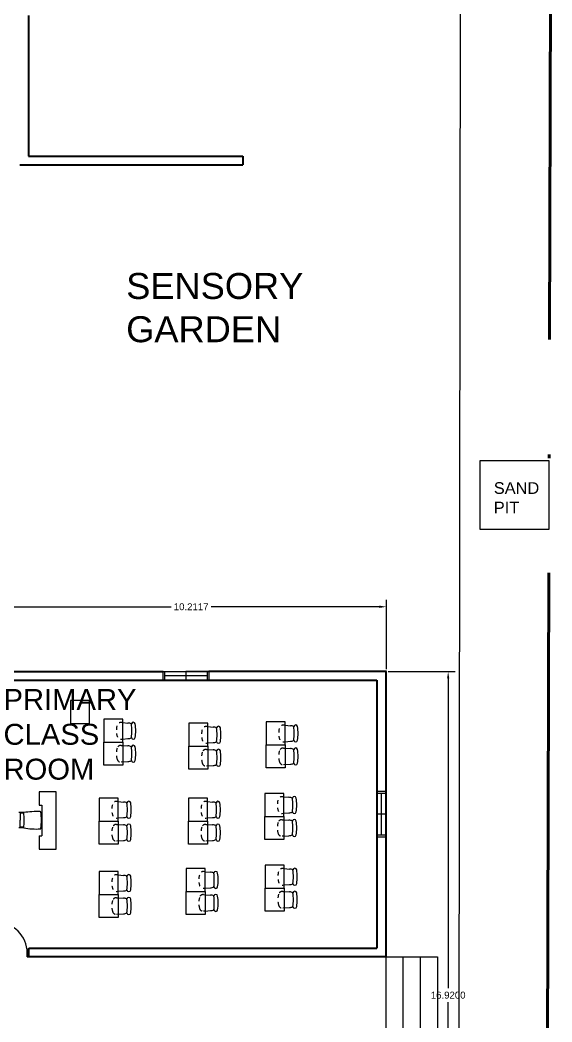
# Model space of a CAD drawing. Header units: metres. Extents: x -353 to 1688, y -477 to 135.
# Drawn here: x 542.55 to 556.46, y -188.62 to -162.43 of the extents above; entities that cross this region are included whole.
import ezdxf

# ---------------------------------------------------------------- set-up
doc = ezdxf.new("R2010")
doc.units = ezdxf.units.M
doc.header["$MEASUREMENT"] = 0
doc.linetypes.add('ACAD_ISO04W100', pattern=[30, 24, -3, 0, -3])
doc.linetypes.add('HIDDEN2', pattern=[0.1875, 0.125, -0.0625])
for name, color, linetype, lineweight in [('DIMENSION', 240, 'Continuous', 40), ('SITE BOUNDARY', 6, 'ACAD_ISO04W100', 60), ('WALL', 2, 'Continuous', 40)]:
    doc.layers.add(name, color=color, linetype=linetype, lineweight=lineweight)
doc.layers.add('door space', color=1, linetype='Continuous')
doc.layers.add('WINDOW', color=10, linetype='Continuous')
for name, color, linetype, plot in [('FURNITURE', 130, 'Continuous', False), ('STAIR', 231, 'Continuous', False), ('TEXT', 141, 'Continuous', False)]:
    doc.layers.add(name, color=color, linetype=linetype, plot=plot)
doc.styles.get("Standard").update_dxf_attribs({"font": 'arial.ttf'})
doc.dimstyles.new('Annotative', dxfattribs={"dimscale": 0, "dimtxt": 0.18, "dimasz": 0.18, "dimexe": 0.18, "dimexo": 0.0625, "dimgap": 0.09, "dimtad": 0, "dimtih": 1, "dimtoh": 1, "dimdec": 4, "dimzin": 0, "dimdsep": 46, "dimtxsty": 'Standard', "dimcen": 0.09, "dimadec": 0, "dimazin": 0, "dimtfac": 1, "dimtdec": 4, "dimtofl": 0, "dimtmove": 0, "dimatfit": 3, "dimfxl": 1, "dimtolj": 1, "dimtzin": 0, "dimarcsym": 0})

# ---------------------------------------------------------------- blocks, each defined once
blk = doc.blocks.new('*D115')
at = {"layer": 'Defpoints', "color": 0, "transparency": 16777216}
for p in [(552.127, -177.767), (541.915, -179.471), (552.127, -179.459)]:
    blk.add_point(p, dxfattribs=at)
at = {"layer": 'DIMENSION', "color": 0, "lineweight": -2, "transparency": 16777216}
for p, q in [((541.915, -179.408), (541.915, -177.587)), ((542.095, -177.767), (546.496, -177.767)), ((551.947, -177.767), (547.546, -177.767)), ((552.127, -179.396), (552.127, -177.587))]:
    blk.add_line(p, q, dxfattribs=at)
at = {"layer": 'DIMENSION', "color": 0, "transparency": 16777216}
for points in [[(542.095, -177.737), (542.095, -177.797), (541.915, -177.767)], [(551.947, -177.737), (551.947, -177.797), (552.127, -177.767)]]:
    blk.add_solid(points, dxfattribs=at)
at = {"layer": 'DIMENSION', "color": 0, "transparency": 16777216, "insert": (547.021, -177.767), "char_height": 0.18, "attachment_point": 5}
blk.add_mtext('\\A1;10.2117', dxfattribs=at)
blk = doc.blocks.new('*D116')
at = {"layer": 'Defpoints', "color": 0, "transparency": 16777216}
for p in [(552.11, -179.459), (552.11, -196.379), (553.743, -196.379)]:
    blk.add_point(p, dxfattribs=at)
at = {"layer": 'DIMENSION', "color": 0, "lineweight": -2, "transparency": 16777216}
for p, q in [((552.173, -179.459), (553.923, -179.459)), ((553.743, -179.639), (553.743, -187.737)), ((553.743, -196.199), (553.743, -188.101)), ((552.173, -196.379), (553.923, -196.379))]:
    blk.add_line(p, q, dxfattribs=at)
at = {"layer": 'DIMENSION', "color": 0, "transparency": 16777216}
for points in [[(553.713, -179.639), (553.773, -179.639), (553.743, -179.459)], [(553.713, -196.199), (553.773, -196.199), (553.743, -196.379)]]:
    blk.add_solid(points, dxfattribs=at)
at = {"layer": 'DIMENSION', "color": 0, "transparency": 16777216, "insert": (553.743, -187.919), "char_height": 0.18, "attachment_point": 5}
blk.add_mtext('\\A1;16.9200', dxfattribs=at)

msp = doc.modelspace()

# ---------------------------------------------------------------- linework, layer by layer
for p, q in [((553.9991, -212.55204), (554.08128, -149.4325)), ((553.46049, -186.91877), (553.46049, -188.91877))]:
    msp.add_line(p, q)
at = {"layer": 'Defpoints'}
for p, q in [((554.57714, -173.94368), (556.37714, -173.94368)), ((554.57714, -175.74368), (554.57714, -173.94368)), ((556.37714, -173.94368), (556.37714, -175.74368)), ((556.37714, -175.74368), (554.57714, -175.74368))]:
    msp.add_line(p, q, dxfattribs=at)
at = {"layer": 'door space'}
for p, q in [((542.73541, -186.85877), (542.73041, -186.85877)), ((542.73041, -186.91877), (542.73041, -186.85877)), ((542.73041, -186.91877), (542.78041, -186.91877)), ((542.78041, -186.81877), (542.73541, -186.81877)), ((542.73541, -186.85877), (542.73541, -186.81877)), ((542.78041, -186.91877), (542.78041, -186.81877))]:
    msp.add_line(p, q, dxfattribs=at)
msp.add_ellipse((541.92541, -186.81877), major_axis=(-0.57276, 0.57276), ratio=1, start_param=3.92699082, end_param=5.49778714, dxfattribs=at)
at = {"layer": 'FURNITURE'}
for p, q in [((545.23404, -180.79496), (545.36911, -180.80692)), ((547.46162, -180.89929), (547.59669, -180.91125)), ((549.48035, -180.86451), (549.61542, -180.87648)), ((545.23404, -181.22306), (545.36911, -181.21327)), ((545.23404, -181.39427), (545.36911, -181.40406)), ((547.46162, -181.3274), (547.59669, -181.31761)), ((549.48035, -181.29262), (549.61542, -181.28283)), ((549.48035, -181.46383), (549.61542, -181.47362)), ((547.46162, -181.4986), (547.59669, -181.50839)), ((545.23404, -181.82237), (545.36911, -181.81041)), ((547.46162, -181.92671), (547.59669, -181.91474)), ((549.48035, -181.89193), (549.61542, -181.87997)), ((543.04267, -182.60232), (543.04267, -182.95232)), ((543.49267, -182.60232), (543.04267, -182.60232)), ((543.49267, -184.10232), (543.49267, -182.60232)), ((549.44442, -182.73527), (549.5795, -182.74724)), ((543.04267, -182.95232), (543.11767, -182.95232)), ((543.11767, -182.95232), (543.11767, -183.75232)), ((545.11577, -182.85846), (545.25084, -182.87042)), ((547.44852, -182.85785), (547.58359, -182.86981)), ((542.64267, -183.14732), (542.51767, -183.14732)), ((542.64471, -183.16332), (542.55267, -183.16332)), ((542.55267, -183.16332), (542.55267, -183.34732)), ((545.11577, -183.28656), (545.25084, -183.27677)), ((547.44852, -183.28595), (547.58359, -183.27616)), ((549.44442, -183.16338), (549.5795, -183.15359)), ((542.64267, -183.54732), (542.51767, -183.54732)), ((542.55267, -183.53132), (542.55267, -183.34732)), ((542.64471, -183.53132), (542.55267, -183.53132)), ((545.11577, -183.45777), (545.25084, -183.46756)), ((547.44852, -183.45716), (547.58359, -183.46695)), ((549.44442, -183.33459), (549.5795, -183.34438)), ((543.04267, -183.75232), (543.11767, -183.75232)), ((543.04267, -183.75232), (543.04267, -184.10232)), ((549.44442, -183.76269), (549.5795, -183.75073)), ((545.11577, -183.88587), (545.25084, -183.87391)), ((547.44852, -183.88526), (547.58359, -183.8733)), ((543.04267, -184.10232), (543.49267, -184.10232)), ((549.45812, -184.6104), (549.59319, -184.62236)), ((545.11577, -184.77464), (545.25084, -184.78661)), ((547.38968, -184.69252), (547.52476, -184.70448)), ((547.38968, -185.12063), (547.52476, -185.11084)), ((549.45812, -185.0385), (549.59319, -185.02871)), ((545.11577, -185.20275), (545.25084, -185.19296)), ((545.11577, -185.37396), (545.25084, -185.38375)), ((547.38968, -185.29183), (547.52476, -185.30162)), ((549.45812, -185.20971), (549.59319, -185.2195)), ((549.45812, -185.63781), (549.59319, -185.62585)), ((545.11577, -185.80206), (545.25084, -185.7901)), ((547.38968, -185.71994), (547.52476, -185.70797))]:
    msp.add_line(p, q, dxfattribs=at)
for points in [[(543.86644, -180.21819), (543.86644, -180.81819), (544.36644, -180.81819), (544.36644, -180.21819)], [(544.73404, -180.70867), (544.73404, -181.30867), (545.23404, -181.30867), (545.23404, -180.70867)], [(546.96162, -180.813), (546.96162, -181.413), (547.46162, -181.413), (547.46162, -180.813)], [(548.98035, -180.77822), (548.98035, -181.37822), (549.48035, -181.37822), (549.48035, -180.77822)], [(544.73404, -181.90867), (544.73404, -181.30867), (545.23404, -181.30867), (545.23404, -181.90867)], [(546.96162, -182.013), (546.96162, -181.413), (547.46162, -181.413), (547.46162, -182.013)], [(548.98035, -181.97822), (548.98035, -181.37822), (549.48035, -181.37822), (549.48035, -181.97822)], [(544.61577, -182.77217), (544.61577, -183.37217), (545.11577, -183.37217), (545.11577, -182.77217)], [(546.94852, -182.77155), (546.94852, -183.37155), (547.44852, -183.37155), (547.44852, -182.77155)], [(548.94442, -182.64898), (548.94442, -183.24898), (549.44442, -183.24898), (549.44442, -182.64898)], [(548.94442, -183.84898), (548.94442, -183.24898), (549.44442, -183.24898), (549.44442, -183.84898)], [(544.61577, -183.97217), (544.61577, -183.37217), (545.11577, -183.37217), (545.11577, -183.97217)], [(546.94852, -183.97155), (546.94852, -183.37155), (547.44852, -183.37155), (547.44852, -183.97155)], [(546.88968, -184.60623), (546.88968, -185.20623), (547.38968, -185.20623), (547.38968, -184.60623)], [(548.95812, -184.52411), (548.95812, -185.12411), (549.45812, -185.12411), (549.45812, -184.52411)], [(544.61577, -184.68835), (544.61577, -185.28835), (545.11577, -185.28835), (545.11577, -184.68835)], [(548.95812, -185.72411), (548.95812, -185.12411), (549.45812, -185.12411), (549.45812, -185.72411)], [(544.61577, -185.88835), (544.61577, -185.28835), (545.11577, -185.28835), (545.11577, -185.88835)], [(546.88968, -185.80623), (546.88968, -185.20623), (547.38968, -185.20623), (547.38968, -185.80623)]]:
    msp.add_lwpolyline(points, close=True, dxfattribs=at)
at = {"layer": 'FURNITURE', "linetype": 'HIDDEN2', "ltscale": 0.03, "flags": 128}
for points in [[(545.23404, -180.79496), (545.19125, -180.79117, 0.35850154), (545.08479, -180.86419, 0.14150797), (545.08479, -181.15314, 0.35850154), (545.19125, -181.22616), (545.23404, -181.22306)], [(547.46162, -180.89929), (547.41883, -180.8955, 0.35850154), (547.31236, -180.96853, 0.14150797), (547.31236, -181.25747, 0.35850154), (547.41883, -181.3305), (547.46162, -181.3274)], [(549.48035, -180.86451), (549.43756, -180.86073, 0.35850154), (549.3311, -180.93375, 0.14150797), (549.3311, -181.2227, 0.35850154), (549.43756, -181.29572), (549.48035, -181.29262)], [(549.44442, -182.73527), (549.40163, -182.73148, 0.35850154), (549.29517, -182.80451, 0.14150797), (549.29517, -183.09346, 0.35850154), (549.40163, -183.16648), (549.44442, -183.16338)], [(545.11577, -182.85846), (545.07298, -182.85467, 0.35850154), (544.96652, -182.92769, 0.14150797), (544.96652, -183.21664, 0.35850154), (545.07298, -183.28966), (545.11577, -183.28656)], [(547.44852, -182.85785), (547.40573, -182.85406, 0.35850154), (547.29926, -182.92708, 0.14150797), (547.29926, -183.21603, 0.35850154), (547.40573, -183.28905), (547.44852, -183.28595)], [(549.45812, -184.6104), (549.41533, -184.60661, 0.35850154), (549.30887, -184.67963, 0.14150797), (549.30887, -184.96858, 0.35850154), (549.41533, -185.0416), (549.45812, -185.0385)], [(545.11577, -184.77464), (545.07298, -184.77085, 0.35850154), (544.96652, -184.84388, 0.14150797), (544.96652, -185.13282, 0.35850154), (545.07298, -185.20585), (545.11577, -185.20275)], [(547.38968, -184.69252), (547.34689, -184.68873, 0.35850154), (547.24043, -184.76176, 0.14150797), (547.24043, -185.0507, 0.35850154), (547.34689, -185.12373), (547.38968, -185.12063)]]:
    msp.add_lwpolyline(points, format="xyb", dxfattribs=at)
at = {"layer": 'FURNITURE', "linetype": 'HIDDEN2', "ltscale": 0.03}
for points in [[(545.23404, -181.82237), (545.19125, -181.82616, -0.35850154), (545.08479, -181.75314, -0.14150797), (545.08479, -181.46419, -0.35850154), (545.19125, -181.39117), (545.23404, -181.39427)], [(549.48035, -181.89193), (549.43756, -181.89572, -0.35850154), (549.3311, -181.8227, -0.14150797), (549.3311, -181.53375, -0.35850154), (549.43756, -181.46073), (549.48035, -181.46383)], [(547.46162, -181.92671), (547.41883, -181.9305, -0.35850154), (547.31236, -181.85747, -0.14150797), (547.31236, -181.56853, -0.35850154), (547.41883, -181.4955), (547.46162, -181.4986)], [(545.11577, -183.88587), (545.07298, -183.88966, -0.35850154), (544.96652, -183.81664, -0.14150797), (544.96652, -183.52769, -0.35850154), (545.07298, -183.45467), (545.11577, -183.45777)], [(547.44852, -183.88526), (547.40573, -183.88905, -0.35850154), (547.29926, -183.81603, -0.14150797), (547.29926, -183.52708, -0.35850154), (547.40573, -183.45406), (547.44852, -183.45716)], [(549.44442, -183.76269), (549.40163, -183.76648, -0.35850154), (549.29517, -183.69346, -0.14150797), (549.29517, -183.40451, -0.35850154), (549.40163, -183.33148), (549.44442, -183.33459)], [(545.11577, -185.80206), (545.07298, -185.80585, -0.35850154), (544.96652, -185.73282, -0.14150797), (544.96652, -185.44388, -0.35850154), (545.07298, -185.37085), (545.11577, -185.37396)], [(547.38968, -185.71994), (547.34689, -185.72373, -0.35850154), (547.24043, -185.6507, -0.14150797), (547.24043, -185.36176, -0.35850154), (547.34689, -185.28873), (547.38968, -185.29183)], [(549.45812, -185.63781), (549.41533, -185.6416, -0.35850154), (549.30887, -185.56858, -0.14150797), (549.30887, -185.27963, -0.35850154), (549.41533, -185.20661), (549.45812, -185.20971)]]:
    msp.add_lwpolyline(points, format="xyb", dxfattribs=at)
at = {"layer": 'FURNITURE'}
for centre, radius, start, end in [((545.36911, -181.0101), 0.20318, 63.787788, 90), ((545.50884, -180.83686), 0.0508, 8.455473, 171.544527), ((544.35314, -181.00867), 1.2192, 351.544527, 8.455473), ((547.59669, -181.11443), 0.20318, 63.787788, 90), ((547.73642, -180.9412), 0.0508, 8.455473, 171.544527), ((546.58072, -181.113), 1.2192, 351.544527, 8.455473), ((549.61542, -181.07965), 0.20318, 63.787788, 90), ((549.75515, -180.90642), 0.0508, 8.455473, 171.544527), ((548.59945, -181.07822), 1.2192, 351.544527, 8.455473), ((545.36911, -181.0101), 0.20318, 270, 296.38199), ((545.50884, -181.18047), 0.0508, 188.455473, 351.544527), ((545.36911, -181.60724), 0.20318, 63.61801, 90), ((545.50884, -181.43686), 0.0508, 8.455473, 171.544527), ((544.35314, -181.60867), 1.2192, 351.544527, 8.455473), ((547.59669, -181.11443), 0.20318, 270, 296.38199), ((547.73642, -181.2848), 0.0508, 188.455473, 351.544527), ((549.61542, -181.07965), 0.20318, 270, 296.38199), ((549.61542, -181.67679), 0.20318, 63.61801, 90), ((549.75515, -181.25002), 0.0508, 188.455473, 351.544527), ((549.75515, -181.50642), 0.0508, 8.455473, 171.544527), ((547.59669, -181.71157), 0.20318, 63.61801, 90), ((547.73642, -181.5412), 0.0508, 8.455473, 171.544527), ((546.58072, -181.713), 1.2192, 351.544527, 8.455473), ((548.59945, -181.67822), 1.2192, 351.544527, 8.455473), ((545.36911, -181.60724), 0.20318, 270, 296.212212), ((545.50884, -181.78047), 0.0508, 188.455473, 351.544527), ((547.59669, -181.71157), 0.20318, 270, 296.212212), ((547.73642, -181.8848), 0.0508, 188.455473, 351.544527), ((549.61542, -181.67679), 0.20318, 270, 296.212212), ((549.75515, -181.85002), 0.0508, 188.455473, 351.544527), ((549.5795, -182.95041), 0.20318, 63.787788, 90), ((549.71922, -182.77718), 0.0508, 8.455473, 171.544527), ((548.56352, -182.94898), 1.2192, 351.544527, 8.455473), ((545.25084, -183.0736), 0.20318, 63.787788, 90), ((545.39057, -182.90036), 0.0508, 8.455473, 171.544527), ((544.23487, -183.07217), 1.2192, 351.544527, 8.455473), ((547.58359, -183.07298), 0.20318, 63.787788, 90), ((547.72332, -182.89975), 0.0508, 8.455473, 171.544527), ((546.56762, -183.07155), 1.2192, 351.544527, 8.455473), ((545.25084, -183.0736), 0.20318, 270, 296.38199), ((545.39057, -183.24397), 0.0508, 188.455473, 351.544527), ((547.58359, -183.07298), 0.20318, 270, 296.38199), ((547.72332, -183.24336), 0.0508, 188.455473, 351.544527), ((549.5795, -182.95041), 0.20318, 270, 296.38199), ((549.71922, -183.12078), 0.0508, 188.455473, 351.544527), ((545.25084, -183.67073), 0.20318, 63.61801, 90), ((545.39057, -183.50036), 0.0508, 8.455473, 171.544527), ((544.23487, -183.67217), 1.2192, 351.544527, 8.455473), ((547.58359, -183.67012), 0.20318, 63.61801, 90), ((547.72332, -183.49975), 0.0508, 8.455473, 171.544527), ((546.56762, -183.67155), 1.2192, 351.544527, 8.455473), ((549.5795, -183.54755), 0.20318, 63.61801, 90), ((549.71922, -183.37718), 0.0508, 8.455473, 171.544527), ((548.56352, -183.54898), 1.2192, 351.544527, 8.455473), ((549.5795, -183.54755), 0.20318, 270, 296.212212), ((549.71922, -183.72078), 0.0508, 188.455473, 351.544527), ((545.25084, -183.67073), 0.20318, 270, 296.212212), ((545.39057, -183.84397), 0.0508, 188.455473, 351.544527), ((547.58359, -183.67012), 0.20318, 270, 296.212212), ((547.72332, -183.84336), 0.0508, 188.455473, 351.544527), ((549.59319, -184.82554), 0.20318, 63.787788, 90), ((549.73292, -184.6523), 0.0508, 8.455473, 171.544527), ((545.25084, -184.98978), 0.20318, 63.787788, 90), ((545.39057, -184.81655), 0.0508, 8.455473, 171.544527), ((544.23487, -184.98835), 1.2192, 351.544527, 8.455473), ((547.52476, -184.90766), 0.20318, 63.787788, 90), ((547.66448, -184.73443), 0.0508, 8.455473, 171.544527), ((546.50878, -184.90623), 1.2192, 351.544527, 8.455473), ((548.57722, -184.82411), 1.2192, 351.544527, 8.455473), ((547.52476, -184.90766), 0.20318, 270, 296.38199), ((547.66448, -185.07803), 0.0508, 188.455473, 351.544527), ((549.59319, -184.82554), 0.20318, 270, 296.38199), ((549.73292, -184.99591), 0.0508, 188.455473, 351.544527), ((545.25084, -184.98978), 0.20318, 270, 296.38199), ((545.25084, -185.58692), 0.20318, 63.61801, 90), ((545.39057, -185.16015), 0.0508, 188.455473, 351.544527), ((545.39057, -185.41655), 0.0508, 8.455473, 171.544527), ((547.52476, -185.5048), 0.20318, 63.61801, 90), ((547.66448, -185.33443), 0.0508, 8.455473, 171.544527), ((546.50878, -185.50623), 1.2192, 351.544527, 8.455473), ((549.59319, -185.42268), 0.20318, 63.61801, 90), ((549.73292, -185.2523), 0.0508, 8.455473, 171.544527), ((548.57722, -185.42411), 1.2192, 351.544527, 8.455473), ((544.23487, -185.58835), 1.2192, 351.544527, 8.455473), ((549.59319, -185.42268), 0.20318, 270, 296.212212), ((549.73292, -185.59591), 0.0508, 188.455473, 351.544527), ((545.25084, -185.58692), 0.20318, 270, 296.212212), ((545.39057, -185.76015), 0.0508, 188.455473, 351.544527), ((547.52476, -185.5048), 0.20318, 270, 296.212212), ((547.66448, -185.67803), 0.0508, 188.455473, 351.544527)]:
    msp.add_arc(centre, radius, start, end, dxfattribs=at)
at = {"layer": 'FURNITURE', "color": 7}
for centre in [(544.25265, -181.00867), (546.48022, -181.113), (548.49896, -181.07822), (544.25265, -181.60867), (546.48022, -181.713), (548.49896, -181.67822), (548.46303, -182.94898), (544.13438, -183.07217), (546.46712, -183.07155), (544.13438, -183.67217), (546.46712, -183.67155), (548.46303, -183.54898), (544.13438, -184.98835), (546.40829, -184.90623), (548.47673, -184.82411), (546.40829, -185.50623), (548.47673, -185.42411), (544.13438, -185.58835)]:
    msp.add_arc(centre, 1.2192, 351.544527, 8.455473, dxfattribs=at)
at = {"layer": 'FURNITURE'}
for centre, major_axis, start_param, end_param in [((542.98067, -185.16882), (-1.44926, 1.44926), 5.45152419, 5.6634572), ((541.04252, -183.35982), (-1.14141, 1.14141), 3.93473471, 4.05901893), ((543.07453, -183.14143), (-0.01414, 0.01414), 4.02540934, 5.45152419), ((540.98929, -183.34732), (-1.4958, 1.4958), 3.92699082, 4.02540934), ((541.04252, -183.33482), (-1.14141, -1.14141), 2.22416638, 2.3484506), ((542.98067, -181.52582), (-1.44926, -1.44926), 0.61972811, 0.83166112), ((543.07453, -183.55321), (-0.01414, -0.01414), 0.83166112, 2.25777597), ((540.98929, -183.34732), (-1.4958, -1.4958), 2.25777597, 2.35619449)]:
    msp.add_ellipse(centre, major_axis=major_axis, ratio=1, start_param=start_param, end_param=end_param, dxfattribs=at)
at = {"layer": 'SITE BOUNDARY'}
msp.add_line((556.45769, -146.78382), (556.27424, -211.87742), dxfattribs=at)
at = {"layer": 'STAIR'}
for p, q in [((552.11049, -186.91877), (553.46049, -186.91877)), ((552.11049, -186.91877), (552.11077, -188.91877)), ((552.56049, -186.91877), (552.56049, -188.91877)), ((553.01049, -186.91877), (553.01049, -188.91877)), ((553.46049, -186.91877), (553.46049, -188.91877))]:
    msp.add_line(p, q, dxfattribs=at)
at = {"layer": 'WALL'}
for p, q in [((542.76971, -162.31611), (542.76971, -164.34611)), ((542.76971, -164.34611), (542.76971, -165.98905)), ((542.76971, -165.98905), (548.36971, -165.98905)), ((548.36971, -165.98905), (548.36971, -166.21905)), ((542.53971, -166.21905), (548.36971, -166.21905)), ((541.88049, -179.45877), (546.2863, -179.45877)), ((552.1271, -179.45877), (547.4863, -179.45785)), ((552.11049, -179.45877), (552.11049, -186.91877)), ((540.15049, -179.68877), (551.88049, -179.68877)), ((551.88049, -179.68877), (551.88049, -186.68877)), ((542.78041, -186.68886), (551.88049, -186.68877)), ((542.78041, -186.91886), (542.78041, -186.68886)), ((552.11049, -186.91877), (542.78041, -186.91877))]:
    msp.add_line(p, q, dxfattribs=at)
at = {"layer": 'WINDOW'}
for p, q in [((546.2863, -179.68877), (546.2863, -179.45785)), ((546.2863, -179.45785), (547.4863, -179.45785)), ((546.3363, -179.68785), (546.3363, -179.45785)), ((547.4363, -179.57285), (546.3363, -179.57285)), ((547.4863, -179.45785), (546.8863, -179.45785)), ((546.8863, -179.45785), (546.8863, -179.68785)), ((547.4363, -179.45785), (547.4363, -179.68785)), ((547.4863, -179.45785), (547.4863, -179.68785)), ((547.4863, -179.68785), (546.2863, -179.68785)), ((551.88049, -183.78877), (551.88049, -182.58877)), ((551.88049, -182.58877), (552.11049, -182.58877)), ((551.88049, -182.63877), (552.11049, -182.63877)), ((551.99549, -183.73877), (551.99549, -182.63877)), ((552.11049, -182.58877), (552.11049, -183.78877)), ((552.11049, -183.18877), (551.88049, -183.18877)), ((552.11049, -183.78877), (552.11049, -183.18877)), ((552.11049, -183.73877), (551.88049, -183.73877)), ((552.11049, -183.78877), (551.88049, -183.78877))]:
    msp.add_line(p, q, dxfattribs=at)

# ---------------------------------------------------------------- texts
at = {"layer": 'FURNITURE', "insert": (542.1143, -179.91587), "char_height": 0.5465697, "attachment_point": 1}
msp.add_mtext_dynamic_manual_height_columns('PRIMARY CLASS ROOM', width=0.0194982, gutter_width=2.73285, heights=[0], dxfattribs=at)
at = {"layer": 'TEXT', "attachment_point": 1}
for s, width, gutter_width, insert, char_height in [('SENSORY GARDEN', 0.469782, 3.39108, (545.32245, -169.04288), 0.6782154), ('SAND PIT', 0.0374593, 1.5309, (554.93679, -174.5104), 0.30618)]:
    msp.add_mtext_dynamic_manual_height_columns(s, width=width, gutter_width=gutter_width, heights=[0], dxfattribs=dict(at, insert=insert, char_height=char_height))

# ---------------------------------------------------------------- dimensions: what is measured, and where the dimension line sits
at = {"layer": 'DIMENSION'}
dim = msp.add_linear_dim(base=(552.1271, -177.76699), p1=(541.91541, -179.47092), p2=(552.1271, -179.45877), dimstyle='Annotative', dxfattribs=at)
dim.commit()
dim.dimension.update_dxf_attribs({"geometry": '*D115', "text_midpoint": (547.02126, -177.76699)})
dim = msp.add_linear_dim(base=(553.74277, -196.37877), p1=(552.11049, -179.45877), p2=(552.11049, -196.37877), angle=90, dimstyle='Annotative', dxfattribs=at)
dim.commit()
dim.dimension.update_dxf_attribs({"geometry": '*D116', "text_midpoint": (553.74277, -187.91877)})

doc.saveas('drawing.dxf')
